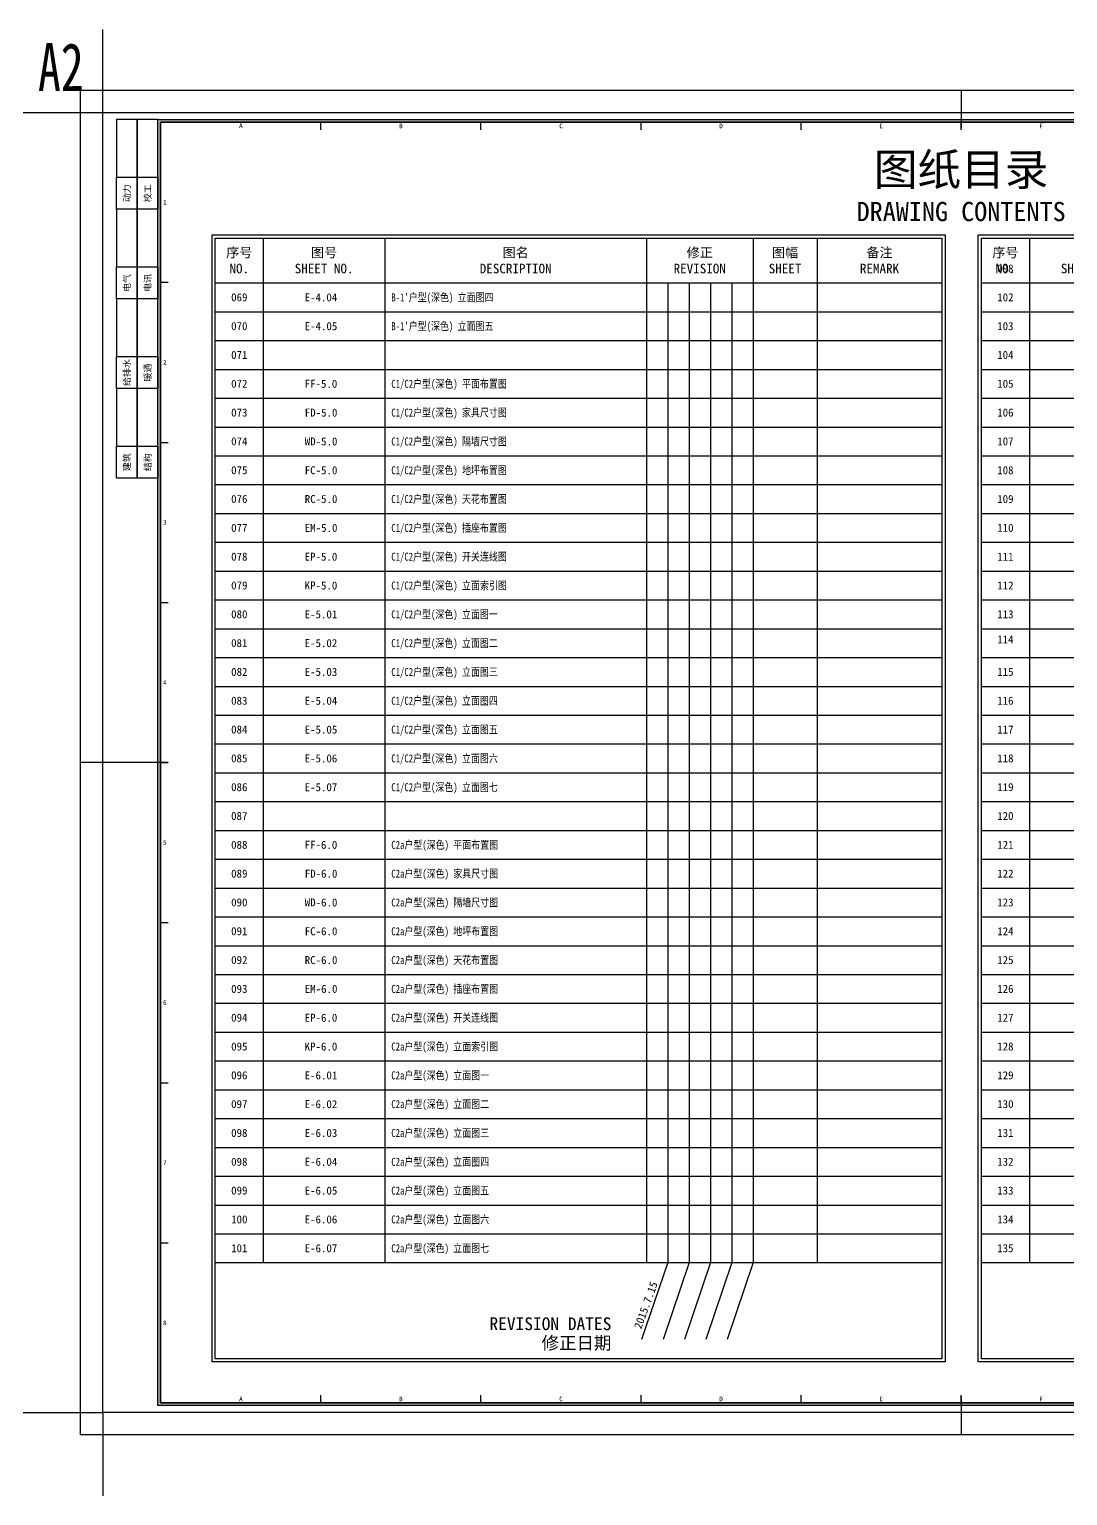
# Paper-space layout '布局1' of a CAD drawing. Header units: millimetres. Extents: x 36 to 2614, y 255 to 718.
# Drawn here: x 1352.5 to 1676.9, y 254.6 to 712.6 of the extents above; entities that cross this region are included whole.
import ezdxf
from ezdxf.enums import TextEntityAlignment as Align

# ---------------------------------------------------------------- set-up
doc = ezdxf.new("R2010")
doc.units = ezdxf.units.MM
doc.layers.add('DEFPOINTS(视图框)', color=250, linetype='Continuous', plot=False)
doc.layers.add('W-图框', color=251, linetype='Continuous')
doc.layers.add('W-文字', color=35, linetype='Continuous')
doc.styles.add('A2图框$0$WMF-黑体0', font='SIMHEI.TTF')
doc.styles.add('A2图框$0$ZZ', font='SIMHEI.TTF')
doc.styles.add('WORD-1', font='SIMFANG.TTF', dxfattribs={"width": 0.7})
doc.styles.add('WORD-2', font='SIMHEI.TTF')
doc.styles.add('WORD-3', font='SimSun.ttf')

# ---------------------------------------------------------------- blocks, each defined once
blk = doc.blocks.new('材料表')
at = {"layer": 'W-图框', "color": 146, "ltscale": 20}
for p, q in [((16.33, 365), (16.33, 45)), ((54.33, 365), (54.33, 45)), ((136, 365), (136, 45)), ((169.33, 365), (169.33, 45)), ((189.33, 365), (189.33, 45)), ((1.33, 351), (228.33, 351)), ((1.33, 45), (228.33, 45))]:
    blk.add_line(p, q, dxfattribs=at)
at = {"layer": 'W-图框', "linetype": 'ByBlock'}
for p, q in [((142.67, 351), (142.67, 45)), ((149.33, 351), (149.33, 45)), ((156, 351), (156, 45)), ((162.67, 351), (162.67, 45)), ((1.33, 342), (228.33, 342)), ((1.33, 333), (228.33, 333)), ((1.33, 324), (228.33, 324)), ((1.33, 315), (228.33, 315)), ((1.33, 306), (228.33, 306)), ((1.33, 297), (228.33, 297)), ((1.33, 288), (228.33, 288)), ((1.33, 279), (228.33, 279)), ((1.33, 270), (228.33, 270)), ((1.33, 261), (228.33, 261)), ((1.33, 252), (228.33, 252)), ((1.33, 243), (228.33, 243)), ((1.33, 234), (228.33, 234)), ((1.33, 225), (228.33, 225)), ((1.33, 216), (228.33, 216)), ((1.33, 207), (228.33, 207)), ((1.33, 198), (228.33, 198)), ((1.33, 189), (228.33, 189)), ((1.33, 180), (228.33, 180)), ((1.33, 171), (228.33, 171)), ((1.33, 162), (228.33, 162)), ((1.33, 153), (228.33, 153)), ((1.33, 144), (228.33, 144)), ((1.33, 135), (228.33, 135)), ((1.33, 126), (228.33, 126)), ((1.33, 117), (228.33, 117)), ((1.33, 108), (228.33, 108)), ((1.33, 99), (228.33, 99)), ((1.33, 90), (228.33, 90)), ((1.33, 81), (228.33, 81)), ((1.33, 72), (228.33, 72)), ((1.33, 63), (228.33, 63)), ((1.33, 54), (228.33, 54)), ((142.67, 45), (134.53, 20.96)), ((149.33, 45), (141.2, 20.96)), ((156, 45), (147.87, 20.96)), ((162.67, 45), (154.53, 20.96)), ((169.33, 45), (161.2, 20.96))]:
    blk.add_line(p, q, dxfattribs=at)
at = {"layer": 'W-图框', "color": 44, "ltscale": 20}
blk.add_lwpolyline([(0.33, 366), (229.33, 366), (229.33, 14), (0.33, 14)], close=True, dxfattribs=at)
at = {"layer": 'W-图框', "color": 146, "ltscale": 20}
blk.add_lwpolyline([(1.33, 365), (228.33, 365), (228.33, 15), (1.33, 15)], close=True, dxfattribs=at)
at = {"layer": 'W-文字', "color": 2, "lineweight": 0, "ltscale": 1000, "style": 'WORD-2'}
for s, p in [('序号', (8.83, 359)), ('图号', (35.33, 359)), ('图名', (95.17, 359)), ('修正', (152.67, 359)), ('图幅', (179.33, 359)), ('备注', (208.83, 359)), ('NO.', (8.83, 354)), ('SHEET NO.', (35.33, 354)), ('DESCRIPTION', (95.17, 354)), ('REVISION', (152.67, 354)), ('SHEET', (179.33, 354)), ('REMARK', (208.83, 354))]:
    blk.add_text(s, height=3, dxfattribs=at).set_placement(p, align=Align.CENTER)
for s, p in [('REVISION DATES', (125.07, 23.91)), ('修正日期', (125.07, 17.91))]:
    blk.add_text(s, height=4, dxfattribs=at).set_placement(p, align=Align.RIGHT)
blk = doc.blocks.new('A2 图框')
at = {"layer": 'W-图框', "ltscale": 0.5}
h = blk.add_hatch(color=161, dxfattribs=at)
h.paths.add_polyline_path([(-562, 403), (-3, 403), (-3, 3), (-562, 3)], flags=16)
h.paths.add_polyline_path([(-562.8, 403.8), (-2.2, 403.8), (-2.2, 2.2), (-562.8, 2.2)])
at = {"layer": 'W-图框', "color": 7}
for p, q in [((-311.9, 413), (-311.9, 401.1)), ((-511.9, 400.6), (-511.9, 403)), ((-461.9, 400.6), (-461.9, 403)), ((-411.9, 400.6), (-411.9, 403)), ((-361.9, 400.6), (-361.9, 403)), ((-311.9, 400.6), (-311.9, 403)), ((-562, 353), (-559.6, 353)), ((-562, 303), (-559.6, 303)), ((-562, 253), (-559.6, 253)), ((-559.6, 203), (-587, 203)), ((-562, 203), (-559.6, 203)), ((-562, 153), (-559.6, 153)), ((-562, 103), (-559.6, 103)), ((-562, 53), (-559.6, 53)), ((-511.9, 3), (-511.9, 5.4)), ((-461.9, 3), (-461.9, 5.4)), ((-411.9, 3), (-411.9, 5.4)), ((-361.9, 3), (-361.9, 5.4)), ((-311.9, 3), (-311.9, 5.4)), ((-311.9, 4.9), (-311.9, -7))]:
    blk.add_line(p, q, dxfattribs=at)
at = {"layer": 'W-图框', "color": 1, "ltscale": 0.01}
for points in [[(-606, 406), (-580, 406), (-580, 432)], [(-606, 0), (-580, 0), (-580, -26)]]:
    blk.add_lwpolyline(points, dxfattribs=at)
at = {"layer": 'W-图框', "color": 251, "ltscale": 0.01}
for points in [[(-587, 413), (7, 413), (7, -7), (-587, -7)], [(-580, 406), (0, 406), (0, 0), (-580, 0)]]:
    blk.add_lwpolyline(points, close=True, dxfattribs=at)
at = {"layer": 'W-图框', "color": 161, "linetype": 'ByBlock'}
for points in [[(-575.8, 403.8), (-575.8, 385.8), (-569.3, 385.8), (-569.3, 403.8)], [(-569.3, 403.8), (-569.3, 385.8), (-562.8, 385.8), (-562.8, 403.8)], [(-562, 403), (-562, 3), (-61, 3), (-61, 403)], [(-575.8, 375.8), (-575.8, 385.8), (-569.3, 385.8), (-569.3, 375.8)], [(-569.3, 375.8), (-569.3, 385.8), (-562.8, 385.8), (-562.8, 375.8)], [(-575.8, 375.8), (-575.8, 357.8), (-569.3, 357.8), (-569.3, 375.8)], [(-569.3, 375.8), (-569.3, 357.8), (-562.8, 357.8), (-562.8, 375.8)], [(-575.8, 347.8), (-575.8, 357.8), (-569.3, 357.8), (-569.3, 347.8)], [(-569.3, 347.8), (-569.3, 357.8), (-562.8, 357.8), (-562.8, 347.8)], [(-575.8, 347.8), (-575.8, 329.8), (-569.3, 329.8), (-569.3, 347.8)], [(-569.3, 347.8), (-569.3, 329.8), (-562.8, 329.8), (-562.8, 347.8)], [(-575.8, 319.8), (-575.8, 329.8), (-569.3, 329.8), (-569.3, 319.8)], [(-569.3, 319.8), (-569.3, 329.8), (-562.8, 329.8), (-562.8, 319.8)], [(-575.8, 319.8), (-575.8, 301.8), (-569.3, 301.8), (-569.3, 319.8)], [(-569.3, 319.8), (-569.3, 301.8), (-562.8, 301.8), (-562.8, 319.8)], [(-575.8, 291.8), (-575.8, 301.8), (-569.3, 301.8), (-569.3, 291.8)], [(-569.3, 291.8), (-569.3, 301.8), (-562.8, 301.8), (-562.8, 291.8)]]:
    blk.add_lwpolyline(points, close=True, dxfattribs=at)
at = {"layer": 'W-图框', "color": 161, "ltscale": 0.5}
for points in [[(-562.8, 403.8), (-2.2, 403.8), (-2.2, 2.2), (-562.8, 2.2)], [(-562, 403), (-3, 403), (-3, 3), (-562, 3)]]:
    blk.add_lwpolyline(points, close=True, dxfattribs=at)
at = {"layer": 'DEFPOINTS(视图框)', "lineweight": 0, "style": 'WORD-1', "width": 0.7}
blk.add_text('A2', height=15, dxfattribs=at).set_placement((-586.01, 420.19), align=Align.MIDDLE_RIGHT)
at = {"layer": 'W-图框', "lineweight": 0, "ltscale": 150, "style": 'A2图框$0$ZZ'}
for s, p in [('A', (-536.9, 401.91)), ('B', (-486.9, 401.82)), ('C', (-436.9, 401.82)), ('D', (-386.9, 401.82)), ('E', (-336.9, 401.82)), ('F', (-286.9, 401.82)), ('1', (-560.66, 378)), ('2', (-560.66, 328)), ('3', (-560.66, 278)), ('4', (-560.66, 228)), ('5', (-560.66, 178)), ('6', (-560.66, 128)), ('7', (-560.66, 78)), ('8', (-560.66, 28)), ('A', (-536.9, 4.22)), ('B', (-486.9, 4.22)), ('C', (-436.9, 4.22)), ('D', (-386.9, 4.22)), ('E', (-336.9, 4.22)), ('F', (-286.9, 4.22))]:
    blk.add_text(s, height=1.45, dxfattribs=at).set_placement(p, align=Align.MIDDLE)
at = {"layer": 'W-图框', "lineweight": 0, "style": 'A2图框$0$WMF-黑体0'}
for s, p in [('动力', (-572.55, 380.8)), ('校工', (-566.05, 380.8)), ('电气', (-572.55, 352.8)), ('电讯', (-566.05, 352.8)), ('给排水', (-572.55, 324.8)), ('暖通', (-566.05, 324.8)), ('建筑', (-572.55, 296.8)), ('结构', (-566.05, 296.8))]:
    blk.add_text(s, height=2, rotation=90, dxfattribs=at).set_placement(p, align=Align.MIDDLE)
at = {"layer": 'W-图框', "color": 35, "lineweight": 0, "style": 'WORD-3', "width": 0.65}
blk.add_attdef('建设单位', text='', height=3, dxfattribs=at).set_placement((-32, 300.49), align=Align.MIDDLE)
at = {"layer": 'W-图框', "color": 35, "ltscale": 1000, "style": 'WORD-2'}
for tag, height, width, p in [('项目名称英文翻译', 3.5, 0.8, (-21.14, 246.28)), ('项目名称', 7, 0.7, (-41.38, 246.28)), ('项目名称', 7, 0.7, (-30.73, 246.28))]:
    blk.add_attdef(tag, text='', height=height, rotation=90, dxfattribs=dict(at, width=width)).set_placement(p, align=Align.MIDDLE)
at = {"layer": 'W-图框', "color": 35, "lineweight": 0, "style": 'WORD-2'}
for tag, p in [('2013.01.01', (-41.46, 176)), ('2013.03.01', (-13.42, 176)), ('2013.05.01', (-41.46, 169)), ('2013.06.01', (-13.42, 169)), ('2013.08.01', (-41.46, 162)), ('2013.09.01', (-13.42, 162)), ('2013.09.01', (-32, 113))]:
    blk.add_attdef(tag, text='', height=1.8, dxfattribs=at).set_placement(p, align=Align.MIDDLE)
at = {"layer": 'W-图框', "color": 35, "ltscale": 1000, "style": 'WORD-2', "width": 0.78}
blk.add_attdef('FS2011000', text='', height=3.5, dxfattribs=at).set_placement((-32, 11.45), align=Align.MIDDLE)

psp = doc.layouts.new('布局1')

# ---------------------------------------------------------------- block references
at = {"layer": 'W-图框'}
for name, p in [('A2 图框', (1955.54, 280.62)), ('材料表', (1409.31, 282.41)), ('材料表', (1648.64, 282.41))]:
    psp.add_blockref(name, p, dxfattribs=at)

# ---------------------------------------------------------------- texts
at = {"layer": 'W-文字', "color": 2, "lineweight": 0, "ltscale": 1000, "style": 'WORD-2'}
for s, height, p in [('图纸目录', 10, (1643.64, 660.86)), ('DRAWING CONTENTS', 6, (1643.64, 650.91))]:
    psp.add_text(s, height=height, dxfattribs=at).set_placement(p, align=Align.BOTTOM_CENTER)
at = {"layer": 'W-文字', "color": 2, "linetype": 'ByBlock', "lineweight": 0, "ltscale": 0.01, "style": 'WORD-2'}
for s, p in [('098', (1657.47, 637.91)), ('069', (1418.14, 628.91)), ('102', (1657.47, 628.91)), ('070', (1418.14, 619.91)), ('103', (1657.47, 619.91)), ('071', (1418.14, 610.91)), ('104', (1657.47, 610.91)), ('072', (1418.14, 601.91)), ('105', (1657.47, 601.91)), ('073', (1418.14, 592.91)), ('106', (1657.47, 592.91)), ('074', (1418.14, 583.91)), ('107', (1657.47, 583.91)), ('075', (1418.14, 574.91)), ('108', (1657.47, 574.91)), ('076', (1418.14, 565.91)), ('109', (1657.47, 565.91)), ('077', (1418.14, 556.91)), ('110', (1657.47, 556.91)), ('078', (1418.14, 547.91)), ('111', (1657.47, 547.91)), ('079', (1418.14, 538.91)), ('112', (1657.47, 538.91)), ('080', (1418.14, 529.91)), ('113', (1657.47, 529.91)), ('081', (1418.14, 520.91)), ('114', (1657.47, 522.09)), ('082', (1418.14, 511.91)), ('115', (1657.47, 511.91)), ('083', (1418.14, 502.91)), ('116', (1657.47, 502.91)), ('084', (1418.14, 493.91)), ('117', (1657.47, 493.91)), ('085', (1418.14, 484.91)), ('118', (1657.47, 484.91)), ('086', (1418.14, 475.91)), ('119', (1657.47, 475.91)), ('087', (1418.14, 466.91)), ('120', (1657.47, 466.91)), ('088', (1418.14, 457.91)), ('121', (1657.47, 457.91)), ('089', (1418.14, 448.91)), ('122', (1657.47, 448.91)), ('090', (1418.14, 439.91)), ('123', (1657.47, 439.91)), ('091', (1418.14, 430.91)), ('124', (1657.47, 430.91)), ('092', (1418.14, 421.91)), ('125', (1657.47, 421.91)), ('093', (1418.14, 412.91)), ('126', (1657.47, 412.91)), ('094', (1418.14, 403.91)), ('127', (1657.47, 403.91)), ('095', (1418.14, 394.91)), ('128', (1657.47, 394.91)), ('096', (1418.14, 385.91)), ('129', (1657.47, 385.91)), ('097', (1418.14, 376.91)), ('130', (1657.47, 376.91)), ('098', (1418.14, 367.91)), ('131', (1657.47, 367.91)), ('098', (1418.14, 358.91)), ('132', (1657.47, 358.91)), ('099', (1418.14, 349.91)), ('133', (1657.47, 349.91)), ('100', (1418.14, 340.91)), ('134', (1657.47, 340.91)), ('101', (1418.14, 331.91)), ('135', (1657.47, 331.91))]:
    psp.add_text(s, height=2.5, dxfattribs=at).set_placement(p, align=Align.MIDDLE)
at = {"layer": 'W-文字', "color": 35, "linetype": 'ByBlock', "lineweight": 0, "ltscale": 0.01, "style": 'WORD-2'}
for s, p in [('E-4.04', (1438.55, 628.91)), ('E-4.05', (1438.55, 619.91)), ('FF-5.0', (1438.55, 601.91)), ('FD-5.0', (1438.58, 592.91)), ('WD-5.0', (1438.58, 583.91)), ('FC-5.0', (1438.58, 574.91)), ('RC-5.0', (1438.58, 565.91)), ('EM-5.0', (1438.59, 556.91)), ('EP-5.0', (1438.55, 547.91)), ('KP-5.0', (1438.55, 538.91)), ('E-5.01', (1438.55, 529.91)), ('E-5.02', (1438.55, 520.91)), ('E-5.03', (1438.55, 511.91)), ('E-5.04', (1438.55, 502.91)), ('E-5.05', (1438.55, 493.91)), ('E-5.06', (1438.55, 484.91)), ('E-5.07', (1438.55, 475.91)), ('FF-6.0', (1438.55, 457.91)), ('FD-6.0', (1438.58, 448.91)), ('WD-6.0', (1438.58, 439.91)), ('FC-6.0', (1438.58, 430.91)), ('RC-6.0', (1438.58, 421.91)), ('EM-6.0', (1438.59, 412.91)), ('EP-6.0', (1438.55, 403.91)), ('KP-6.0', (1438.55, 394.91)), ('E-6.01', (1438.55, 385.91)), ('E-6.02', (1438.55, 376.91)), ('E-6.03', (1438.55, 367.91)), ('E-6.04', (1438.55, 358.91)), ('E-6.05', (1438.55, 349.91)), ('E-6.06', (1438.55, 340.91)), ('E-6.07', (1438.55, 331.91))]:
    psp.add_text(s, height=2.5, dxfattribs=at).set_placement(p, align=Align.MIDDLE_LEFT)
at = {"layer": 'W-文字', "color": 35, "linetype": 'ByBlock', "lineweight": 0, "ltscale": 0.01, "style": 'WORD-3', "width": 0.8}
for s, p in [("B-1'户型(深色) 立面图四", (1465.63, 628.91)), ("B-1'户型(深色) 立面图五", (1465.63, 619.91)), ('C1/C2户型(深色) 平面布置图', (1465.63, 601.91)), ('C1/C2户型(深色) 家具尺寸图', (1465.63, 592.91)), ('C1/C2户型(深色) 隔墙尺寸图 ', (1465.63, 583.91)), ('C1/C2户型(深色) 地坪布置图', (1465.63, 574.91)), ('C1/C2户型(深色) 天花布置图', (1465.63, 565.91)), ('C1/C2户型(深色) 插座布置图', (1465.63, 556.91)), ('C1/C2户型(深色) 开关连线图', (1465.63, 547.91)), ('C1/C2户型(深色) 立面索引图', (1465.63, 538.91)), ('C1/C2户型(深色) 立面图一', (1465.63, 529.91)), ('C1/C2户型(深色) 立面图二', (1465.63, 520.91)), ('C1/C2户型(深色) 立面图三', (1465.63, 511.91)), ('C1/C2户型(深色) 立面图四', (1465.63, 502.91)), ('C1/C2户型(深色) 立面图五', (1465.63, 493.91)), ('C1/C2户型(深色) 立面图六', (1465.63, 484.91)), ('C1/C2户型(深色) 立面图七', (1465.63, 475.91)), ('C2a户型(深色) 平面布置图', (1465.63, 457.91)), ('C2a户型(深色) 家具尺寸图', (1465.63, 448.91)), ('C2a户型(深色) 隔墙尺寸图 ', (1465.63, 439.91)), ('C2a户型(深色) 地坪布置图', (1465.63, 430.91)), ('C2a户型(深色) 天花布置图', (1465.63, 421.91)), ('C2a户型(深色) 插座布置图', (1465.63, 412.91)), ('C2a户型(深色) 开关连线图', (1465.63, 403.91)), ('C2a户型(深色) 立面索引图', (1465.63, 394.91)), ('C2a户型(深色) 立面图一', (1465.63, 385.91)), ('C2a户型(深色) 立面图二', (1465.63, 376.91)), ('C2a户型(深色) 立面图三', (1465.63, 367.91)), ('C2a户型(深色) 立面图四', (1465.63, 358.91)), ('C2a户型(深色) 立面图五', (1465.63, 349.91)), ('C2a户型(深色) 立面图六', (1465.63, 340.91)), ('C2a户型(深色) 立面图七', (1465.63, 331.91))]:
    psp.add_text(s, height=2.5, dxfattribs=at).set_placement(p, align=Align.MIDDLE_LEFT)
at = {"layer": 'W-文字', "color": 35, "lineweight": 0, "ltscale": 1000, "style": 'WORD-2'}
psp.add_text('2015.7.15', height=2.5, rotation=69.988, dxfattribs=at).set_placement((1548.92, 320.89), align=Align.RIGHT)

doc.saveas('drawing.dxf')
